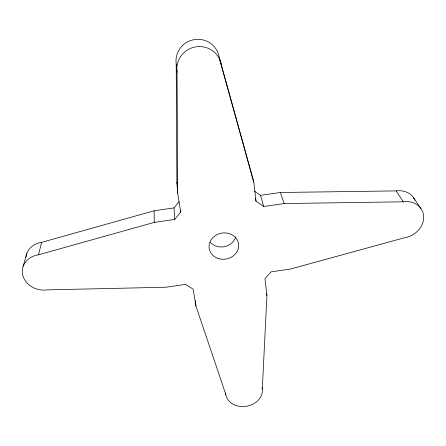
<?xml version="1.0" encoding="UTF-8"?>
<svg xmlns="http://www.w3.org/2000/svg" width="446" height="446" viewBox="0 0 446 446"><rect width="100%" height="100%" fill="white"/><g stroke="black" fill="none" stroke-linecap="round" stroke-linejoin="round"><path stroke-width="0.67" d="M179.013 201.731L174.035 207.892L154.132 210.774L41.64 242.356L38.484 254.811A20.717 17.684 9.4 0 0 22.774 275.271A20.717 17.684 9.4 0 0 47.388 289.861L165.845 287.241L185.525 284.364L193.196 289.186L195.9 305.911L225.799 394.442A18.448 14.869 -9.4 0 0 246.069 406.323A18.448 14.869 -9.4 0 0 262.293 389.046L266.925 295.508L264.98 278.694L271.017 271.876L290.636 269.01L404.266 237.807A20.588 17.5 -28.2 0 0 423.694 216.901A20.588 17.5 -28.2 0 0 403.268 201.804L396.148 190.91L280.344 192.488L260.503 195.359L254.594 191.239M23.192 266.268L26.76 253.562M38.484 254.811L154.249 222.392L174.737 219.421L180.719 212.067L180.563 210.066M255.296 198.559L256.01 201.152L263.731 206.509L284.152 203.549L403.268 201.804M413.303 197.411L420.873 208.427M280.344 192.488L284.152 203.549M260.503 195.359L263.731 206.509M180.719 212.067L177.681 193.269L176.884 182.325L176.22 64.129A21.776 21.464 -15.6 0 1 194.779 39.538A21.776 21.464 -15.6 0 1 219.32 57.98L253.824 182.252L256.01 201.152M253.824 182.252L219.32 57.98M266.452 293.563L266.925 295.508M262.031 387.713L262.293 389.046M176.884 182.325L177.318 185.051M225.626 393.099L225.799 394.442M176.22 64.129L177.051 72.079L177.681 193.269M195.404 300.604L195.9 305.911M174.035 207.892L174.737 219.421M154.132 210.774L154.249 222.392M235.75 236.77A14.439 12.878 -9.7 0 1 224.684 246.605A14.439 12.878 -9.7 0 1 210.367 242.295M177.051 72.079A22.467 22.055 -14.4 0 1 196.223 46.791A22.467 22.055 -14.4 0 1 221.523 65.724M25.929 257.37A20.131 17.316 9.9 0 1 41.64 242.356M396.148 190.91A20.009 17.143 -28.6 0 1 414.88 200.215M217.96 258.401A14.857 13.151 -9.7 0 0 238.571 244.051A14.857 13.151 -9.7 0 0 215.039 235.806A14.857 13.151 -9.7 0 0 217.96 258.401"/></g></svg>
